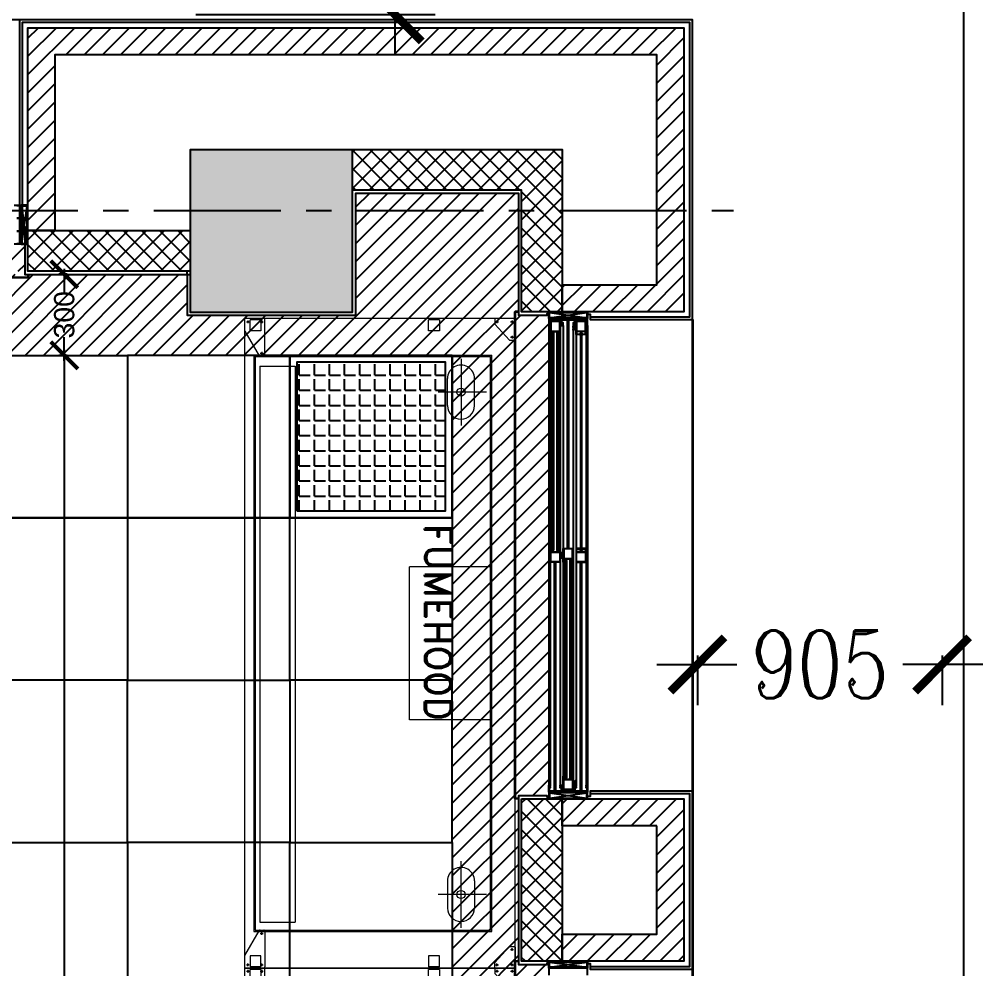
# Model space of a CAD drawing. Header units: millimetres. Extents: x -661525 to 498941, y 282148 to 1359693.
# Drawn here: x -321258 to -317696, y 451225 to 454734 of the extents above; entities that cross this region are included whole.
import ezdxf

# ---------------------------------------------------------------- set-up
doc = ezdxf.new("R2010")
doc.units = ezdxf.units.MM
doc.header["$LTSCALE"] = 2.5
doc.header["$PDMODE"] = 35
doc.header["$PDSIZE"] = 15
doc.linetypes.add('CENTER', pattern=[2, 1.25, -0.25, 0.25, -0.25])
doc.layers.get('0').update_dxf_attribs({"linetype": 'CONTINUOUS'})
doc.layers.get('DEFPOINTS').update_dxf_attribs({"linetype": 'CONTINUOUS'})
for name, color, linetype in [('A-ALU-SECTION', 11, 'CONTINUOUS'), ('A-ANNO-DIMS-100', 11, 'CONTINUOUS'), ('A-ANNO-GRID', 5, 'CENTER'), ('A-ANNO-TEXT', 7, 'CONTINUOUS'), ('A-COLS', 7, 'CONTINUOUS'), ('A-COLS-PATT', 252, 'CONTINUOUS'), ('A-ELEV', 8, 'CONTINUOUS'), ('A-ELEV-MEDM', 34, 'CONTINUOUS'), ('A-ELEV-THIN', 8, 'CONTINUOUS'), ('A-GLAZ', 5, 'CONTINUOUS'), ('A-WALL', 8, 'CONTINUOUS'), ('A-WALL-1', 8, 'CONTINUOUS'), ('A-WALL-JAMB', 11, 'CONTINUOUS'), ('A-WALL-PATT-125', 8, 'CONTINUOUS'), ('A-WALL-PATT-150', 8, 'CONTINUOUS'), ('A-WALL-PLAS', 8, 'CONTINUOUS'), ('CEILING', 11, 'CONTINUOUS'), ('I-SECT', 3, 'CONTINUOUS')]:
    doc.layers.add(name, color=color, linetype=linetype)
for name, color, linetype, lineweight in [('DRAFTING', 6, 'CONTINUOUS', 5), ('lab furniture', 34, 'CONTINUOUS', 18), ('Wall - Stone Hatch', 252, 'CONTINUOUS', 13)]:
    doc.layers.add(name, color=color, linetype=linetype, lineweight=lineweight)
doc.styles.add('ARIAL', font='arial.ttf')
doc.styles.add('COMPLEX', font='complex.shx', dxfattribs={"width": 0.8})
doc.styles.add('ROMAND', font='ROMAND')
doc.dimstyles.new('TICK100', dxfattribs={"dimtxt": 250, "dimasz": 200, "dimexe": 150, "dimexo": 10, "dimgap": 50, "dimtad": 0, "dimdec": 0, "dimrnd": 5, "dimzin": 1, "dimdsep": 46, "dimtxsty": 'COMPLEX', "dimblk1": 'ARCHTICK', "dimblk2": 'ARCHTICK', "dimsah": 1, "dimcen": 0.09375, "dimdle": 150, "dimclrd": 11, "dimclre": 11, "dimclrt": 7, "dimadec": 0, "dimazin": 0, "dimtfac": 1, "dimtdec": 0, "dimtofl": 0, "dimtmove": 0, "dimatfit": 3, "dimldrblk": 'OPEN90', "dimfxl": 1, "dimtolj": 1, "dimtzin": 1, "dimarcsym": 0})
pattern_1 = [(45, (2e-09, -328214.335), (-33.6759605, 33.6759605), []), (135, (2e-09, -328214.335), (-33.6759605, -33.6759605), [])]
pattern_2 = [(135, (-1031745.2507, -2728674.958), (-4.9391408666, 1.3470384182), [6.35, -1.27, 0, -1.27])]

# ---------------------------------------------------------------- blocks, each defined once
blk = doc.blocks.new('LIGHTS')
at = {"layer": 'CEILING', "transparency": 33554687}
h = blk.add_hatch(dxfattribs=at)
h.set_pattern_fill('ANGLE', color=40, scale=8)
h.set_pattern_definition([(0, (-357159.19, 594292.36), (0, 55.88), [40.64, -15.24]), (90, (-357159.19, 594292.36), (-55.88, 3e-15), [40.64, -15.24])])
h.paths.add_polyline_path([(-357709.2, 594292.4), (-357159.2, 594292.4), (-357159.2, 594842.4), (-357709.2, 594842.4)])
at = {"layer": 'CEILING', "color": 40}
for points in [[(-357734.2, 594267.4), (-357134.2, 594267.4), (-357134.2, 594867.4), (-357734.2, 594867.4)], [(-357709.2, 594292.4), (-357159.2, 594292.4), (-357159.2, 594842.4), (-357709.2, 594842.4)]]:
    blk.add_lwpolyline(points, close=True, dxfattribs=at)
blk = doc.blocks.new('_ARCHTICK')
at = {"color": 0, "linetype": 'ByBlock', "const_width": 0.15}
blk.add_lwpolyline([(-0.5, -0.5), (0.5, 0.5)], dxfattribs=at)
blk = doc.blocks.new('*D274')
at = {"layer": 'CEILING', "color": 8, "lineweight": -2, "transparency": 16777216}
for p, q in [((-321091.2, 453811.8), (-321091.2, 453724.4)), ((-321080.1, 453791.8), (-321111.2, 453791.8)), ((-321091.2, 453471.8), (-321091.2, 453559.2)), ((-321080.1, 453491.8), (-321111.2, 453491.8))]:
    blk.add_line(p, q, dxfattribs=at)
at = {"layer": 'DEFPOINTS', "color": 0, "transparency": 16777216}
for p in [(-321080.1, 453791.8), (-321091.2, 453491.8), (-321080.1, 453491.8)]:
    blk.add_point(p, dxfattribs=at)
at = {"layer": 'CEILING', "color": 8, "lineweight": -2, "transparency": 16777216, "xscale": 100, "yscale": 100, "zscale": 100}
for p, rotation in [((-321091.2, 453791.8), 90), ((-321091.2, 453491.8), 270)]:
    blk.add_blockref('_ARCHTICK', p, dxfattribs=dict(at, rotation=rotation))
at = {"layer": 'CEILING', "color": 1, "transparency": 16777216, "insert": (-321091.2, 453641.8), "char_height": 75, "attachment_point": 5, "rotation": 90, "style": 'ARIAL'}
blk.add_mtext('\\A1;300', dxfattribs=at)
blk = doc.blocks.new('*D275')
at = {"layer": 'CEILING', "color": 8, "lineweight": -2, "transparency": 16777216}
for p, q in [((-321080.1, 453491.8), (-321111.2, 453491.8)), ((-321091.2, 453511.8), (-321091.2, 448529.1)), ((-321091.2, 443271.8), (-321091.2, 448254.5)), ((-321091.2, 443291.8), (-321111.2, 443291.8))]:
    blk.add_line(p, q, dxfattribs=at)
at = {"layer": 'DEFPOINTS', "color": 0, "transparency": 16777216}
for p in [(-321080.1, 453491.8), (-321091.2, 443291.8), (-321091.2, 443291.8)]:
    blk.add_point(p, dxfattribs=at)
at = {"layer": 'CEILING', "color": 8, "lineweight": -2, "transparency": 16777216, "xscale": 100, "yscale": 100, "zscale": 100}
for p, rotation in [((-321091.2, 453491.8), 90), ((-321091.2, 443291.8), 270)]:
    blk.add_blockref('_ARCHTICK', p, dxfattribs=dict(at, rotation=rotation))
at = {"layer": 'CEILING', "color": 1, "transparency": 16777216, "insert": (-321091.2, 448391.8), "char_height": 75, "attachment_point": 5, "rotation": 90, "style": 'ARIAL'}
blk.add_mtext('\\A1;10200', dxfattribs=at)
blk = doc.blocks.new('1800')
at = {"layer": 'lab furniture', "color": 8, "ltscale": 20}
for p, q in [((38363624.5, 110655.2), (38363584.5, 110655.2)), ((38363624.5, 110655.2), (38363584.5, 110655.2)), ((38363584.5, 110615.2), (38363584.5, 110655.2)), ((38363624.5, 110615.2), (38363624.5, 110655.2)), ((38365934.5, 110655.2), (38365974.5, 110655.2)), ((38365934.5, 110615.2), (38365934.5, 110655.2)), ((38365974.5, 110615.2), (38365974.5, 110655.2)), ((38363584.5, 110615.2), (38363624.5, 110615.2)), ((38365974.5, 110615.2), (38365934.5, 110615.2)), ((38363624.5, 109995.2), (38363584.5, 109995.2)), ((38363584.5, 109955.2), (38363584.5, 109995.2)), ((38363624.5, 109955.2), (38363624.5, 109995.2)), ((38365934.5, 109995.2), (38365974.5, 109995.2)), ((38365934.5, 109955.2), (38365934.5, 109995.2)), ((38365974.5, 109955.2), (38365974.5, 109995.2)), ((38363584.5, 109955.2), (38363624.5, 109955.2)), ((38365974.5, 109955.2), (38365934.5, 109955.2))]:
    blk.add_line(p, q, dxfattribs=at)
at = {"layer": 'lab furniture', "color": 8}
for p, q in [((38363586.4, 110663.2), (38363596.5, 110663.2)), ((38363591.5, 110668.3), (38363591.5, 110658.1)), ((38365972.5, 110663.2), (38365962.4, 110663.2)), ((38365967.5, 110668.3), (38365967.5, 110658.1)), ((38363586.4, 110612.2), (38363596.5, 110612.2)), ((38363591.5, 110617.3), (38363591.5, 110607.1)), ((38363702.4, 110612.2), (38363712.5, 110612.2)), ((38363707.5, 110617.3), (38363707.5, 110607.1)), ((38365972.5, 110612.2), (38365962.4, 110612.2)), ((38365967.5, 110617.3), (38365967.5, 110607.1)), ((38363579.5, 110125.2), (38363579.5, 109675.2)), ((38364497, 109765.3), (38364497, 110065.2)), ((38364497, 110065.2), (38365062, 110065.2)), ((38365062, 109765.3), (38365062, 110065.2)), ((38365062, 109765.3), (38364497, 109765.3)), ((38363579.5, 109677.5), (38363579.5, 109748.2)), ((38363586.1, 109742.3), (38363596.2, 109742.3)), ((38363591.1, 109747.4), (38363591.1, 109737.2)), ((38365972.9, 109742.3), (38365962.7, 109742.3)), ((38365967.9, 109747.4), (38365967.9, 109737.2)), ((38365979.5, 109677.5), (38365979.5, 109748.2)), ((38365979.5, 109677.5), (38365979.5, 109748.2)), ((38363657.2, 109675.2), (38363581.7, 109675.2)), ((38363586.1, 109686.8), (38363596.2, 109686.8)), ((38363591.1, 109691.9), (38363591.1, 109681.7)), ((38363642.9, 109686.8), (38363653, 109686.8)), ((38363647.9, 109691.9), (38363647.9, 109681.7)), ((38365901.7, 109675.2), (38365977.2, 109675.2)), ((38365916.1, 109686.8), (38365905.9, 109686.8)), ((38365911, 109691.9), (38365911, 109681.7)), ((38365972.9, 109686.8), (38365962.7, 109686.8)), ((38365967.9, 109691.9), (38365967.9, 109681.7))]:
    blk.add_line(p, q, dxfattribs=at)
at = {"layer": 'lab furniture', "color": 8, "ltscale": 40}
for p, q in [((38363625.4, 110674.7), (38363717.5, 110621.4)), ((38363715.5, 110600.2), (38363583.5, 110600.2)), ((38363719.5, 110617.9), (38363719.5, 110604.2)), ((38363581.7, 109750.4), (38363598.5, 109750.4)), ((38363599.9, 109749.9), (38363658.8, 109695.9)), ((38365959, 109749.9), (38365900.1, 109695.9)), ((38365977.2, 109750.4), (38365960.5, 109750.4)), ((38363659.5, 109694.3), (38363659.5, 109677.5)), ((38365899.5, 109694.3), (38365899.5, 109677.5))]:
    blk.add_line(p, q, dxfattribs=at)
at = {"layer": 'lab furniture', "color": 8, "ltscale": 300}
for p, q in [((38365933.5, 110674.7), (38365841.5, 110621.4)), ((38365844.5, 110641.2), (38363714.5, 110641.2)), ((38363714.5, 110641.2), (38363714.5, 109761.2)), ((38365839.5, 110636.2), (38363719.5, 110636.2)), ((38363719.5, 110636.2), (38363719.5, 109766.2)), ((38365839.5, 110636.2), (38365839.5, 109766.2)), ((38365844.5, 110641.2), (38365844.5, 109761.2)), ((38365803.9, 110618.7), (38363748.9, 110618.7)), ((38365803.9, 110618.7), (38365803.9, 110488.7)), ((38365839.5, 110617.9), (38365839.5, 110604.2)), ((38365843.5, 110600.2), (38365975.5, 110600.2)), ((38365856.5, 110612.2), (38365846.4, 110612.2)), ((38365851.5, 110617.3), (38365851.5, 110607.1)), ((38365803.9, 110488.7), (38363748.9, 110488.7)), ((38363719.5, 109766.2), (38365839.5, 109766.2)), ((38363714.5, 109761.2), (38365844.5, 109761.2))]:
    blk.add_line(p, q, dxfattribs=at)
at = {"layer": 'lab furniture', "color": 8, "ltscale": 85}
for p, q in [((38363748.9, 110618.7), (38363748.9, 110488.7)), ((38363901.2, 109925.2), (38363801.2, 109925.2)), ((38365657.8, 109925.2), (38365757.8, 109925.2)), ((38363901.2, 109825.2), (38363801.2, 109825.2)), ((38365657.8, 109825.2), (38365757.8, 109825.2))]:
    blk.add_line(p, q, dxfattribs=at)
at = {"layer": 'lab furniture', "color": 8, "ltscale": 30}
for p, q in [((38363850.9, 109781.2), (38363851.2, 109959.7)), ((38365708, 109781.2), (38365707.8, 109959.7)), ((38363727.9, 109875.2), (38363974.4, 109875.2)), ((38365831, 109875.2), (38365584.5, 109875.2))]:
    blk.add_line(p, q, dxfattribs=at)
at = {"layer": 'lab furniture', "color": 8}
blk.add_lwpolyline([(38363579.5, 110675.2), (38363579.5, 109675.2), (38365979.5, 109675.2), (38365979.5, 110675.2)], close=True, dxfattribs=at)
at = {"layer": 'lab furniture', "color": 8, "ltscale": 40}
for centre in [(38363591.5, 110663.2), (38365967.5, 110663.2), (38363591.5, 110612.2), (38363707.5, 110612.2), (38365967.5, 110612.2), (38363591.1, 109742.3), (38365967.8, 109742.3), (38363591.1, 109686.8), (38363647.9, 109686.8), (38365911, 109686.8), (38365967.8, 109686.8)]:
    blk.add_circle(centre, 2.5, dxfattribs=at)
at = {"layer": 'lab furniture', "color": 8, "ltscale": 300}
blk.add_circle((38365851.5, 110612.2), 2.5, dxfattribs=at)
at = {"layer": 'lab furniture', "color": 8, "ltscale": 85}
for centre in [(38363851.2, 109875.2), (38365707.8, 109875.2)]:
    blk.add_circle(centre, 15, dxfattribs=at)
at = {"layer": 'lab furniture', "color": 8, "ltscale": 40}
for centre, radius, start, end in [((38363623.4, 110671.2), 4, 59.9314, 90), ((38363715.5, 110617.9), 4, 0, 59.9314), ((38363715.5, 110604.2), 4, 270, 0), ((38365975.5, 110604.2), 4, 270, 0), ((38363581.7, 109748.2), 2.27, 90, 180), ((38363598.5, 109748.2), 2.27, 47.5029, 90), ((38365960.5, 109748.2), 2.27, 90, 132.4971), ((38365977.2, 109748.2), 2.27, 0, 90), ((38365981.7, 109748.2), 2.27, 90, 180), ((38363657.2, 109694.3), 2.27, 0, 47.5029), ((38365901.7, 109694.3), 2.27, 132.4971, 180), ((38363657.2, 109677.5), 2.27, 270, 0), ((38365901.7, 109677.5), 2.27, 180, 270)]:
    blk.add_arc(centre, radius, start, end, dxfattribs=at)
at = {"layer": 'lab furniture', "color": 8}
for centre, start, end in [((38365935.5, 110671.2), 90, 120.0686), ((38363583.5, 110604.2), 180, 270)]:
    blk.add_arc(centre, 4, start, end, dxfattribs=at)
at = {"layer": 'lab furniture', "color": 8, "ltscale": 300}
for centre, start, end in [((38365843.5, 110617.9), 120.0686, 180), ((38365843.5, 110604.2), 180, 270)]:
    blk.add_arc(centre, 4, start, end, dxfattribs=at)
at = {"layer": 'lab furniture', "color": 8, "ltscale": 85}
for centre, start, end in [((38363801.2, 109875.2), 90, 270), ((38363901.2, 109875.2), 270, 90), ((38365657.8, 109875.2), 90, 270), ((38365757.8, 109875.2), 270, 90)]:
    blk.add_arc(centre, 50, start, end, dxfattribs=at)
blk = doc.blocks.new('*D429')
at = {"layer": 'A-ALU-SECTION', "color": 11, "lineweight": -2, "transparency": 16777216}
for p, q in [((-319869.7, 455001.8), (-319869.7, 455201.8)), ((-319869.7, 455151.8), (-319869.7, 454601.8)), ((-320604.6, 455001.8), (-319719.7, 455001.8)), ((-319869.7, 454801.8), (-319869.7, 454601.8)), ((-320604.6, 454751.8), (-319719.7, 454751.8))]:
    blk.add_line(p, q, dxfattribs=at)
at = {"layer": 'DEFPOINTS', "color": 0, "transparency": 16777216}
for p in [(-320614.6, 455001.8), (-320614.6, 454751.8), (-319869.7, 454751.8)]:
    blk.add_point(p, dxfattribs=at)
at = {"layer": 'A-ALU-SECTION', "color": 11, "lineweight": -2, "transparency": 16777216, "xscale": 200, "yscale": 200, "zscale": 200}
for p, rotation in [((-319869.7, 455001.8), 90), ((-319869.7, 454751.8), 270)]:
    blk.add_blockref('_ARCHTICK', p, dxfattribs=dict(at, rotation=rotation))
at = {"layer": 'A-ALU-SECTION', "color": 7, "transparency": 16777216, "insert": (-319869.7, 455508.9), "char_height": 250, "attachment_point": 5, "rotation": 90, "style": 'COMPLEX'}
blk.add_mtext('\\A1;250', dxfattribs=at)
blk = doc.blocks.new('_Open90')
at = {"color": 0, "linetype": 'ByBlock', "lineweight": -2}
for p, q in [((-0.5, 0.5), (0, 0)), ((0, 0), (-1, 0)), ((0, 0), (-0.5, -0.5))]:
    blk.add_line(p, q, dxfattribs=at)
blk = doc.blocks.new('*D433')
at = {"layer": 'DEFPOINTS', "color": 0, "transparency": 16777216}
for p in [(-318750.6, 452393), (-317846.2, 452393), (-318750.6, 452349.7)]:
    blk.add_point(p, dxfattribs=at)
at = {"layer": 'DRAFTING', "color": 11, "lineweight": -2, "transparency": 16777216}
for p, q in [((-318750.6, 452383), (-318750.6, 452199.7)), ((-317846.2, 452383), (-317846.2, 452199.7)), ((-318900.6, 452349.7), (-318605.5, 452349.7)), ((-317696.2, 452349.7), (-317991.3, 452349.7))]:
    blk.add_line(p, q, dxfattribs=at)
at = {"layer": 'DRAFTING', "color": 11, "lineweight": -2, "transparency": 16777216, "xscale": 200, "yscale": 200, "zscale": 200, "rotation": 180}
blk.add_blockref('_ARCHTICK', (-318750.6, 452349.7), dxfattribs=at)
at = {"layer": 'DRAFTING', "color": 11, "lineweight": -2, "transparency": 16777216, "xscale": 200, "yscale": 200, "zscale": 200}
blk.add_blockref('_ARCHTICK', (-317846.2, 452349.7), dxfattribs=at)
at = {"layer": 'DRAFTING', "color": 7, "transparency": 16777216, "insert": (-318298.4, 452349.7), "char_height": 250, "attachment_point": 5, "style": 'COMPLEX'}
blk.add_mtext('\\A1;905', dxfattribs=at)

msp = doc.modelspace()

# ---------------------------------------------------------------- hatches: boundary and pattern name
at = {"layer": 'A-COLS-PATT'}
h = msp.add_hatch(color=254, dxfattribs=at)
h.dxf.hatch_style = 1
h.paths.add_polyline_path([(-320025.6, 454251.8), (-320625.6, 454251.8), (-320625.6, 453651.8), (-320025.6, 453651.8)])
at = {"layer": 'A-WALL-PATT-125'}
h = msp.add_hatch(dxfattribs=at)
h.set_pattern_fill('ANSI31', color=254, scale=15, angle=360, style=0)
h.set_pattern_definition([(45, (255900.177, -437222.61), (-33.6759605, 33.6759605), [])])
h.paths.add_polyline_path([(-321125.6, 453952.8), (-321225.6, 453952.8), (-321225.6, 454702.8), (-318800.6, 454702.8), (-318800.6, 453652.8), (-319250.6, 453652.8), (-319250.6, 453752.8), (-318900.6, 453752.8), (-318900.6, 454602.8), (-321125.6, 454602.8)])
h = msp.add_hatch(dxfattribs=at)
h.set_pattern_fill('ANSI31', color=254, scale=15, angle=360, style=0)
h.set_pattern_definition([(45, (256125.177, -437222.61), (-33.6759605, 33.6759605), [])])
h.paths.add_polyline_path([(-318900.6, 451752.8), (-319250.6, 451752.8), (-319250.6, 451852.8), (-318800.6, 451852.8), (-318800.6, 451252.8), (-319250.6, 451252.8), (-319250.6, 451352.8), (-318900.6, 451352.8)])
at = {"layer": 'A-WALL-PATT-150'}
h = msp.add_hatch(dxfattribs=at)
h.set_pattern_fill('ANSI37', color=254, scale=15, angle=360, style=0)
h.set_pattern_definition(pattern_1)
h.paths.add_polyline_path([(-320025.6, 454252.8), (-319250.6, 454252.8), (-319250.6, 453652.8), (-319400.6, 453652.8), (-319400.6, 454102.8), (-320025.6, 454102.8)])
h = msp.add_hatch(dxfattribs=at)
h.set_pattern_fill('ANSI37', color=254, scale=15, angle=360, style=0)
h.set_pattern_definition(pattern_1)
h.paths.add_polyline_path([(-320625.6, 453802.8), (-321225.6, 453802.8), (-321225.6, 453952.8), (-320625.6, 453952.8)])
h = msp.add_hatch(dxfattribs=at)
h.set_pattern_fill('ANSI37', color=254, scale=15, angle=360, style=0)
h.set_pattern_definition(pattern_1)
h.paths.add_polyline_path([(-319400.6, 451852.8), (-319250.6, 451852.8), (-319250.6, 451252.8), (-319400.6, 451252.8)])
at = {"layer": 'CEILING', "transparency": 33554607}
h = msp.add_hatch(dxfattribs=at)
h.set_pattern_fill('ANSI31', color=254, scale=15)
h.set_pattern_definition([(45, (-674992.925, 1033030.065), (-33.6759605, 33.6759605), [])])
h.paths.add_polyline_path([(-322689.3, 442555), (-322713.1, 442664.3), (-324225.6, 442334.4), (-324225.6, 442219.9)])
h.paths.add_polyline_path([(-320550.6, 443204.7), (-320550.6, 443291.8), (-324100.6, 443291.8), (-324100.6, 443097.6), (-322584.3, 443097.6), (-322584.3, 442761.1)], flags=0)
h.paths.add_polyline_path([(-319300.6, 445129.8), (-319480.6, 445129.8), (-319480.6, 444175.2), (-319300.6, 444175.2)])
h.paths.add_polyline_path([(-320550.6, 443204.7), (-320550.6, 443291.8), (-324100.6, 443291.8), (-324100.6, 443097.6), (-322584.3, 443097.6), (-322584.3, 442761.1)], flags=16)
h.paths.add_polyline_path([(-324100.6, 442761.1), (-324148.5, 442761.1), (-324148.5, 443097.6), (-324100.6, 443097.6), (-324100.6, 443291.8), (-324225.6, 443291.8), (-324225.6, 442334.4), (-319836.3, 443291.8), (-324100.6, 443291.8), (-324100.6, 443097.6), (-322584.3, 443097.6), (-322584.3, 442761.1), (-324100.6, 442430.3)])
h.paths.add_polyline_path([(-322584.3, 442761.1), (-324100.6, 442761.1), (-324100.6, 442430.3)], flags=17)
h.paths.add_polyline_path([(-320100.6, 445112.1), (-320550.6, 445112.1), (-320550.6, 444175.2), (-320181.9, 444175.2, -0.359988), (-320100.6, 444273.4)])
h.paths.add_polyline_path([(-319480.6, 445129.8), (-320001.6, 445129.8), (-320001.6, 445112.1), (-320081.9, 445112.1), (-320081.9, 444275.2, -0.414214), (-319981.9, 444175.2), (-319480.6, 444175.2)])
h.paths.add_polyline_path([(-319300.6, 444175.2), (-319480.6, 444175.2), (-319480.6, 443438), (-320081.9, 443306.9), (-320081.9, 443291.8), (-319836.6, 443291.8), (-319412.6, 443384.3), (-319412.6, 443665.8), (-319306.6, 443665.8), (-319300.6, 443667.8)])
h.paths.add_polyline_path([(-319480.6, 444175.2), (-319981.9, 444175.2, -0.414214), (-320081.9, 444075.2), (-320081.9, 443306.9), (-319480.6, 443438)])
h.paths.add_polyline_path([(-320100.6, 444077, -0.359988), (-320181.9, 444175.2), (-320550.6, 444175.2), (-320550.6, 443291.8), (-320100.6, 443291.8)])
h.paths.add_polyline_path([(-320550.6, 444175.2), (-320857.1, 444175.2), (-320857.1, 443891.8), (-320857.1, 443291.8), (-320550.6, 443291.8)])
h.paths.add_polyline_path([(-319480.6, 453554.4), (-320100.6, 453554.4), (-320100.6, 453491.8), (-319657.1, 453491.8), (-319657.1, 452891.8), (-319657.1, 452291.8), (-319657.1, 451691.8), (-319657.1, 451091.8), (-319657.1, 450491.8), (-319657.1, 449891.8), (-319657.1, 449291.8), (-319657.1, 448691.8), (-319480.6, 448691.8)])
h.paths.add_polyline_path([(-319300.6, 453554.4), (-319480.6, 453554.4), (-319480.6, 448691.8), (-319300.6, 448691.8), (-319300.6, 448841.8), (-319412.6, 448841.8), (-319412.6, 449465.8), (-319300.6, 449465.8), (-319300.6, 451241.8), (-319412.6, 451241.8), (-319412.6, 451865.8), (-319300.6, 451865.8)])
h.paths.add_polyline_path([(-319480.6, 448691.8), (-319657.1, 448691.8), (-319657.1, 448091.8), (-319657.1, 447491.8), (-319657.1, 446891.8), (-320100.6, 446891.8), (-320100.6, 446360.1), (-319891.1, 446360.1), (-319480.6, 446449.6)])
h.paths.add_polyline_path([(-319300.6, 448691.8), (-319480.6, 448691.8), (-319480.6, 446449.6), (-319891.1, 446360.1), (-319424.6, 446360.1), (-319424.6, 446477.8), (-319300.6, 446477.8)])
h.paths.add_polyline_path([(-320100.6, 446891.8), (-320257.1, 446891.8), (-320550.6, 446891.8), (-320550.6, 446360.1), (-320100.6, 446360.1)])
h.paths.add_polyline_path([(-320550.6, 446891.8), (-320857.1, 446891.8), (-320857.1, 446291.8), (-320857.1, 446149.5), (-320649.6, 446194.7), (-320649.6, 446360.1), (-320550.6, 446360.1)], flags=17)
h.paths.add_polyline_path([(-321237.6, 453903.8), (-321818.3, 453903.8), (-321818.3, 453802.8), (-321237.6, 453802.8)])
h.paths.add_polyline_path([(-320100.6, 453641.8), (-320550.6, 453641.8), (-320550.6, 453554.4), (-320100.6, 453554.4)])
h.paths.add_polyline_path([(-320100.6, 453554.4), (-320550.6, 453554.4), (-320550.6, 453491.8), (-320257.1, 453491.8), (-320100.6, 453491.8)])
h.paths.add_polyline_path([(-319412.6, 454091.8), (-320013.6, 454091.8), (-320013.6, 453903.8), (-319412.6, 453903.8)])
h.paths.add_polyline_path([(-319412.6, 453903.8), (-320013.6, 453903.8), (-320013.6, 453802.8), (-319480.6, 453802.8), (-319480.6, 453554.4), (-319300.6, 453554.4), (-319300.6, 453641.8), (-319412.6, 453641.8)])
h.paths.add_polyline_path([(-319480.6, 453802.8), (-320013.6, 453802.8), (-320013.6, 453641.8), (-320100.6, 453641.8), (-320100.6, 453554.4), (-319480.6, 453554.4)])
h.paths.add_polyline_path([(-324100.6, 453641.8), (-324213.6, 453641.8), (-324213.6, 453554.4), (-324100.6, 453554.4)])
h.paths.add_polyline_path([(-324100.6, 453554.4), (-324213.6, 453554.4), (-324213.6, 451041.8), (-324213.6, 450041.8), (-324213.6, 448791.8), (-324213.6, 448691.8), (-324100.6, 448691.8)])
h.paths.add_polyline_path([(-324100.6, 448691.8), (-324213.6, 448691.8), (-324213.6, 447791.8), (-324213.6, 446691.8), (-324213.6, 445691.8), (-324213.6, 443978.9), (-324218.3, 443291.8), (-324100.6, 443291.8), (-324100.6, 444981.8), (-323857.1, 445034.9), (-323857.1, 445091.8), (-323857.1, 445495.4), (-324100.6, 445442.3)])
h.paths.add_polyline_path([(-323382.6, 453802.8), (-324013.6, 453802.8), (-324013.6, 453641.8), (-324100.6, 453641.8), (-324100.6, 445442.3), (-323857.1, 445495.4), (-323857.1, 445691.8), (-323857.1, 446291.8), (-323857.1, 446891.8), (-323857.1, 447491.8), (-323857.1, 448091.8), (-323857.1, 448691.8), (-323857.1, 449291.8), (-323857.1, 449891.8), (-323857.1, 450491.8), (-323857.1, 451091.8), (-323857.1, 451691.8), (-323857.1, 452291.8), (-323857.1, 452891.8), (-323857.1, 453491.8), (-323257.1, 453491.8), (-322657.1, 453491.8), (-322057.1, 453491.8), (-321457.1, 453491.8), (-320857.1, 453491.8), (-320550.6, 453491.8), (-320550.6, 453641.8), (-320637.6, 453641.8), (-320637.6, 453791.8), (-321237.6, 453791.8), (-321818.3, 453794.1), (-321818.3, 453554.4), (-323382.6, 453554.4)])
h.paths.add_polyline_path([(-324687.6, 442945.1, -0.380122), (-324787, 443033.3), (-326282.3, 442856.4, -0.449147), (-326381.6, 442744.6), (-326381.6, 442604.4), (-325939.2, 442604.4), (-325939.2, 442267.9), (-326381.6, 442267.9), (-326381.6, 441932.8), (-324687.6, 442302.3)])
h.paths.add_polyline_path([(-324687.6, 443978.9), (-326381.6, 443978.9), (-326381.6, 442944.6, -0.380122), (-326282.3, 442856.4), (-324787, 443033.3, -0.449147), (-324687.6, 443145.1)])
h.paths.add_polyline_path([(-324587.6, 443045.1, -0.414214), (-324687.6, 442945.1), (-324687.6, 442302.3), (-324550.6, 442332.2)])
h.paths.add_polyline_path([(-324237.6, 443098.3), (-324550.6, 443061.3), (-324550.6, 442332.2), (-324687.6, 442302.3), (-324687.6, 442119.1), (-324237.6, 442217.2)])
h.paths.add_polyline_path([(-324237.6, 443978.9), (-324550.6, 443978.9), (-324550.6, 443061.3), (-324237.6, 443098.3)])
h.paths.add_polyline_path([(-324550.6, 443978.9), (-324687.6, 443978.9), (-324687.6, 443145.1, -0.380122), (-324588.3, 443056.8), (-324550.6, 443061.3)])
h.paths.add_polyline_path([(-328075.6, 443978.9), (-328100.6, 443990.9), (-328100.6, 441557.9), (-328075.6, 441494.8)])
h.paths.add_polyline_path([(-328100.6, 443978.9), (-328525.6, 443978.9), (-328525.6, 443478.9), (-328525.6, 442590.9), (-328175, 442632.4, -0.375232), (-328100.6, 442741)])
h.paths.add_polyline_path([(-326381.6, 443978.9), (-328015.1, 443978.9), (-328075.6, 443978.9), (-328075.6, 442744.2, -0.380122), (-327976.3, 442655.9), (-326481, 442832.9, -0.449147), (-326381.6, 442944.6)])
h.paths.add_polyline_path([(-327503.4, 442604.4), (-326381.6, 442604.4), (-326381.6, 442744.6, -0.380122), (-326481, 442832.9), (-327976.3, 442655.9, -0.449147), (-328075.6, 442544.2), (-328075.6, 441563.3), (-326381.6, 441932.8), (-326381.6, 442267.9), (-327503.4, 442267.9)])
h.paths.add_polyline_path([(-328100.6, 442547.3, -0.309428), (-328175, 442632.4), (-328525.6, 442590.9), (-328525.6, 441702.9), (-328525.6, 441396.6), (-328075.6, 441494.8), (-328075.6, 441563.3), (-328100.6, 441557.9)])
h.paths.add_polyline_path([(-328307.1, 441885.2), (-328307.1, 442103.2), (-328461.7, 442103.2), (-328461.7, 441885.2)], flags=24)
h.paths.add_polyline_path([(-328405, 443413.5), (-328192.6, 443413.5), (-328192.6, 443568), (-328405, 443568)], flags=24)
h.paths.add_polyline_path([(-328307.1, 443176.3), (-328307.1, 443394.3), (-328461.7, 443394.3), (-328461.7, 443176.3)], flags=24)
h.paths.add_polyline_path([(-327337.2, 443415.7), (-327119.2, 443415.7), (-327119.2, 443570.3), (-327337.2, 443570.3)], flags=24)
h.paths.add_polyline_path([(-324567, 443413.5), (-324354.6, 443413.5), (-324354.6, 443568), (-324567, 443568)], flags=9)
h.paths.add_polyline_path([(-324137.1, 449489), (-323924.8, 449489), (-323924.8, 449643.6), (-324137.1, 449643.6)], flags=9)
h.paths.add_polyline_path([(-321013.4, 453536), (-321013.4, 453748.3), (-321168, 453748.3), (-321168, 453536)], flags=24)
h.paths.add_polyline_path([(-320578.1, 444366.7), (-320360.1, 444366.7), (-320360.1, 444521.3), (-320578.1, 444521.3)], flags=9)
h.paths.add_polyline_path([(-320857.1, 446149.5), (-320857.1, 444175.2), (-320550.6, 444175.2), (-320550.6, 445112.1), (-320649.6, 445112.1), (-320649.6, 446194.7)])
h.paths.add_polyline_path([(-321012.8, 443101.6), (-321012.8, 443209), (-321167.3, 443209), (-321167.3, 443101.6)], flags=8)
at = {"layer": 'Wall - Stone Hatch'}
h = msp.add_hatch(dxfattribs=at)
h.set_pattern_fill('ANSI36', color=254, scale=0.8, angle=180, style=0)
h.set_pattern_definition([(225, (-318099.8562, 445802.8334), (-1.3470384, -4.9391409), [6.35, -1.27, 0, -1.27])])
h.paths.add_polyline_path([(-321247.6, 454043.8), (-321247.6, 453905.8), (-321228.6, 453905.8), (-321228.6, 454043.8)], flags=16)
h.paths.add_polyline_path([(-321250.6, 454046.8), (-321250.6, 453902.8), (-321225.6, 453902.8), (-321225.6, 454046.8)])
h = msp.add_hatch(dxfattribs=at)
h.set_pattern_fill('ANSI36', color=254, scale=0.8, angle=90, style=0)
h.set_pattern_definition(pattern_2)
h.paths.add_polyline_path([(-319159.6, 453630.8), (-319297.6, 453630.8), (-319297.6, 453649.8), (-319159.6, 453649.8)], flags=16)
h.paths.add_polyline_path([(-319156.6, 453627.8), (-319300.6, 453627.8), (-319300.6, 453652.8), (-319156.6, 453652.8)])
h = msp.add_hatch(dxfattribs=at)
h.set_pattern_fill('ANSI36', color=254, scale=0.8, angle=90, style=0)
h.set_pattern_definition([(135, (-1023501.2854, -2727109.1695), (-4.9391408666, 1.3470384182), [6.35, -1.27, 0, -1.27])])
h.paths.add_polyline_path([(-319159.6, 451874.8), (-319297.6, 451874.8), (-319297.6, 451855.8), (-319159.6, 451855.8)], flags=16)
h.paths.add_polyline_path([(-319156.6, 451877.8), (-319300.6, 451877.8), (-319300.6, 451852.8), (-319156.6, 451852.8)])
h = msp.add_hatch(dxfattribs=at)
h.set_pattern_fill('ANSI36', color=254, scale=0.8, angle=90, style=0)
h.set_pattern_definition(pattern_2)
h.paths.add_polyline_path([(-319159.6, 451230.8), (-319297.6, 451230.8), (-319297.6, 451249.8), (-319159.6, 451249.8)], flags=16)
h.paths.add_polyline_path([(-319156.6, 451227.8), (-319300.6, 451227.8), (-319300.6, 451252.8), (-319156.6, 451252.8)])

# ---------------------------------------------------------------- linework, layer by layer
at = {"layer": 'A-ALU-SECTION', "color": 254}
for points in [[(-319290, 453568.8), (-319290, 453570.2), (-319293.2, 453570.2), (-319293.2, 453580.2), (-319260, 453580.2), (-319260, 453570.2), (-319263.3, 453570.2), (-319263.3, 453568.8), (-319258.6, 453568.8), (-319258.6, 453618.8), (-319294.6, 453618.8), (-319294.6, 453568.8), (-319290, 453568.8)], [(-319260, 453581.6), (-319260, 453617.4), (-319293.2, 453617.4), (-319293.2, 453581.6), (-319260, 453581.6)], [(-319176.3, 453568.8), (-319176.3, 453570.2), (-319164, 453570.2), (-319164, 453580.2), (-319197.2, 453580.2), (-319197.2, 453570.2), (-319185, 453570.2), (-319185, 453568.8), (-319198.6, 453568.8), (-319198.6, 453598.2), (-319204.8, 453598.2), (-319204.8, 453589.4), (-319207.8, 453587.4), (-319207.8, 453585.1), (-319209.6, 453585.1), (-319209.6, 453588.3), (-319206.6, 453590.4), (-319206.6, 453592), (-319209.6, 453592), (-319209.6, 453594.8), (-319207.8, 453594.8), (-319207.8, 453593.8), (-319206.6, 453593.8), (-319206.6, 453598.2), (-319207.8, 453598.2), (-319207.8, 453596.8), (-319209.6, 453596.8), (-319209.6, 453600), (-319198.6, 453600), (-319198.6, 453618.8), (-319162.6, 453618.8), (-319162.6, 453568.8), (-319176.3, 453568.8)], [(-319164, 453581.6), (-319164, 453617.4), (-319197.2, 453617.4), (-319197.2, 453581.6), (-319164, 453581.6)], [(-319290, 452777.8), (-319290, 452776.4), (-319293.2, 452776.4), (-319293.2, 452766.4), (-319260, 452766.4), (-319260, 452776.4), (-319263.3, 452776.4), (-319263.3, 452777.8), (-319258.6, 452777.8), (-319258.6, 452744.5), (-319252.4, 452744.5), (-319252.4, 452753.3), (-319249.4, 452755.3), (-319249.4, 452757.6), (-319247.6, 452757.6), (-319247.6, 452754.4), (-319250.6, 452752.4), (-319250.6, 452750.7), (-319247.6, 452750.7), (-319247.6, 452747.9), (-319249.4, 452747.9), (-319249.4, 452748.9), (-319250.6, 452748.9), (-319250.6, 452744.5), (-319249.4, 452744.5), (-319249.4, 452745.9), (-319247.6, 452745.9), (-319247.6, 452742.7), (-319258.6, 452742.7), (-319258.6, 452727.8), (-319294.6, 452727.8), (-319294.6, 452777.8), (-319290, 452777.8)], [(-319215.3, 452727.8), (-319215.3, 452729.2), (-319212, 452729.2), (-319212, 452739.2), (-319245.2, 452739.2), (-319245.2, 452729.2), (-319242, 452729.2), (-319242, 452727.8), (-319246.6, 452727.8), (-319246.6, 452761.1), (-319252.8, 452761.1), (-319252.8, 452752.3), (-319255.8, 452750.3), (-319255.8, 452748), (-319257.6, 452748), (-319257.6, 452751.2), (-319254.6, 452753.2), (-319254.6, 452754.9), (-319257.6, 452754.9), (-319257.6, 452757.7), (-319255.8, 452757.7), (-319255.8, 452756.7), (-319254.6, 452756.7), (-319254.6, 452761.1), (-319255.8, 452761.1), (-319255.8, 452759.7), (-319257.6, 452759.7), (-319257.6, 452762.9), (-319246.6, 452762.9), (-319246.6, 452777.8), (-319210.6, 452777.8), (-319210.6, 452727.8), (-319215.3, 452727.8)], [(-319212, 452740.6), (-319212, 452776.4), (-319245.2, 452776.4), (-319245.2, 452740.6), (-319212, 452740.6)], [(-319176.3, 452777.8), (-319176.3, 452776.4), (-319164, 452776.4), (-319164, 452766.4), (-319197.2, 452766.4), (-319197.2, 452776.4), (-319185, 452776.4), (-319185, 452777.8), (-319198.6, 452777.8), (-319198.6, 452727.8), (-319162.6, 452727.8), (-319162.6, 452777.8), (-319176.3, 452777.8)], [(-319260, 452765), (-319260, 452729.2), (-319293.2, 452729.2), (-319293.2, 452765), (-319260, 452765)], [(-319164, 452765), (-319164, 452729.2), (-319197.2, 452729.2), (-319197.2, 452765), (-319164, 452765)], [(-319242, 451936.8), (-319242, 451935.4), (-319245.2, 451935.4), (-319245.2, 451925.4), (-319212, 451925.4), (-319212, 451935.4), (-319215.3, 451935.4), (-319215.3, 451936.8), (-319210.6, 451936.8), (-319210.6, 451907.4), (-319204.4, 451907.4), (-319204.4, 451916.2), (-319201.4, 451918.2), (-319201.4, 451920.5), (-319199.6, 451920.5), (-319199.6, 451917.2), (-319202.6, 451915.2), (-319202.6, 451913.6), (-319199.6, 451913.6), (-319199.6, 451910.8), (-319201.4, 451910.8), (-319201.4, 451911.8), (-319202.6, 451911.8), (-319202.6, 451907.4), (-319201.4, 451907.4), (-319201.4, 451908.8), (-319199.6, 451908.8), (-319199.6, 451905.6), (-319210.6, 451905.6), (-319210.6, 451886.8), (-319246.6, 451886.8), (-319246.6, 451936.8), (-319242, 451936.8)], [(-319212, 451924), (-319212, 451888.2), (-319245.2, 451888.2), (-319245.2, 451924), (-319212, 451924)]]:
    msp.add_lwpolyline(points, dxfattribs=at)
msp.add_lwpolyline([(-319177.6, 452771.6), (-319177.6, 453575), (-319183.6, 453575), (-319183.6, 452771.6)], close=True, dxfattribs=at)
at = {"layer": 'A-ANNO-DIMS-100', "color": 254}
msp.add_lwpolyline([(-327559.3, 440920.5), (-326225.6, 440920.5), (-317766.3, 440920.5), (-317766.3, 455732.8), (-329125.6, 455732.8), (-329125.6, 454732.8), (-318770.6, 454732.8), (-318770.6, 442866.2), (-328155.6, 440788.5)], dxfattribs=at)
at = {"layer": 'A-ANNO-GRID', "color": 252, "ltscale": 150}
msp.add_line((-399510, 454026.8), (-318617.7, 454026.8), dxfattribs=at)
at = {"layer": 'A-COLS', "color": 254}
msp.add_lwpolyline([(-320025.6, 454251.8), (-320625.6, 454251.8), (-320625.6, 453651.8), (-320025.6, 453651.8)], close=True, dxfattribs=at)
at = {"layer": 'A-ELEV', "color": 254}
msp.add_line((-343995.6, 454732.8), (-320655.6, 454732.8), dxfattribs=at)
for points in [[(-321225.6, 453790.8), (-321225.6, 453777.8), (-324013.6, 453777.8)], [(-319412.6, 451852.8), (-319425.6, 451852.8), (-319425.6, 453652.8), (-319412.6, 453652.8)], [(-318770.6, 453622.8), (-318770.6, 443682.8)], [(-319412.6, 449452.8), (-319425.6, 449452.8), (-319425.6, 451252.8), (-319412.6, 451252.8)]]:
    msp.add_lwpolyline(points, dxfattribs=at)
at = {"layer": 'A-ELEV'}
for points in [[(-321223, 453792.8), (-321223, 453779.8), (-324011, 453779.8)], [(-319410, 451854.8), (-319423, 451854.8), (-319423, 453654.8), (-319410, 453654.8)], [(-318768, 453624.8), (-318768, 443684.8)], [(-319410, 449454.8), (-319423, 449454.8), (-319423, 451254.8), (-319410, 451254.8)]]:
    msp.add_lwpolyline(points, dxfattribs=at)
at = {"layer": 'A-ELEV-MEDM', "color": 254}
for centre, start, end in [((-319288.6, 453572.2), 89.7072, 270.2919), ((-319288.6, 453569.5), 89.1225, 270.8766), ((-319288.6, 453566.8), 89.1225, 270.8766), ((-319264.7, 453572.2), 269.7072, 90.2919), ((-319264.6, 453569.5), 269.1225, 90.8766), ((-319264.6, 453566.8), 269.1225, 90.8766), ((-319183.6, 453572.2), 89.7072, 270.2919), ((-319183.6, 453569.5), 89.1225, 270.8766), ((-319183.6, 453566.8), 89.1225, 270.8766), ((-319177.7, 453572.2), 269.7081, 90.2928), ((-319177.6, 453569.5), 269.1234, 90.8775), ((-319177.6, 453566.8), 269.1234, 90.8775), ((-319288.6, 452779.8), 89.1234, 270.8775), ((-319288.6, 452777.1), 89.1234, 270.8775), ((-319288.6, 452774.4), 89.7081, 270.2928), ((-319264.6, 452779.8), 269.1234, 90.8775), ((-319264.6, 452777.1), 269.1234, 90.8775), ((-319264.7, 452774.4), 269.7081, 90.2928), ((-319183.6, 452779.8), 89.1234, 270.8775), ((-319183.6, 452777.1), 89.1234, 270.8775), ((-319183.6, 452774.4), 89.7081, 270.2928), ((-319177.6, 452779.8), 269.1225, 90.8766), ((-319177.6, 452777.1), 269.1225, 90.8766), ((-319177.7, 452774.4), 269.7072, 90.2919), ((-319240.6, 452731.2), 89.7072, 270.2919), ((-319240.6, 452728.5), 89.1225, 270.8766), ((-319240.6, 452725.8), 89.1225, 270.8766), ((-319216.7, 452731.2), 269.7072, 90.2919), ((-319216.6, 452728.5), 269.1225, 90.8766), ((-319216.6, 452725.8), 269.1225, 90.8766), ((-319240.6, 451938.8), 89.1234, 270.8775), ((-319240.6, 451936.1), 89.1234, 270.8775), ((-319240.6, 451933.4), 89.7081, 270.2928), ((-319216.6, 451938.8), 269.1234, 90.8775), ((-319216.6, 451936.1), 269.1234, 90.8775), ((-319216.7, 451933.4), 269.7081, 90.2928)]:
    msp.add_arc(centre, 1.34, start, end, dxfattribs=at)
at = {"layer": 'A-ELEV-THIN', "color": 254}
for p, q in [((-321247.6, 453905.8), (-321228.6, 454043.8)), ((-321228.6, 453905.8), (-321247.6, 454043.8)), ((-319297.6, 453630.8), (-319159.6, 453649.8)), ((-319297.6, 453649.8), (-319159.6, 453630.8)), ((-319300.6, 453601.8), (-319300.6, 451903.8)), ((-319294.6, 453601.8), (-319294.6, 451903.8)), ((-319258.6, 453601.8), (-319258.6, 451903.8)), ((-319246.6, 453601.8), (-319246.6, 451903.8)), ((-319231.6, 452777.8), (-319231.6, 453622.8)), ((-319225.6, 452777.8), (-319225.6, 453622.8)), ((-319210.6, 453601.8), (-319210.6, 451903.8)), ((-319198.6, 453601.8), (-319198.6, 451903.8)), ((-319162.6, 453601.8), (-319162.6, 451903.8)), ((-319156.6, 453601.8), (-319156.6, 451903.8)), ((-319279.6, 451882.8), (-319279.6, 452727.8)), ((-319273.6, 451882.8), (-319273.6, 452727.8)), ((-319183.6, 451882.8), (-319183.6, 452727.8)), ((-319177.6, 451882.8), (-319177.6, 452727.8)), ((-319297.6, 451874.8), (-319159.6, 451855.8)), ((-319297.6, 451855.8), (-319159.6, 451874.8)), ((-319297.6, 451230.8), (-319159.6, 451249.8)), ((-319297.6, 451249.8), (-319159.6, 451230.8))]:
    msp.add_line(p, q, dxfattribs=at)
at = {"layer": 'A-GLAZ', "color": 254}
for points in [[(-319288.7, 452771.6), (-319288.6, 453575), (-319282.6, 453575), (-319282.7, 452771.6)], [(-319264.6, 452771.6), (-319264.6, 453575), (-319270.6, 453575), (-319270.6, 452771.6)], [(-319240.7, 451930.6), (-319240.6, 452734), (-319234.6, 452734), (-319234.7, 451930.6)], [(-319216.6, 451930.6), (-319216.6, 452734), (-319222.6, 452734), (-319222.6, 451930.6)]]:
    msp.add_lwpolyline(points, close=True, dxfattribs=at)
at = {"layer": 'A-WALL', "color": 254}
for points in [[(-321125.6, 453952.8), (-321225.6, 453952.8), (-321225.6, 454702.8), (-318800.6, 454702.8), (-318800.6, 453652.8), (-319250.6, 453652.8), (-319250.6, 453752.8), (-318900.6, 453752.8), (-318900.6, 454602.8), (-321125.6, 454602.8)], [(-318900.6, 451752.8), (-319250.6, 451752.8), (-319250.6, 451852.8), (-318800.6, 451852.8), (-318800.6, 451252.8), (-319250.6, 451252.8), (-319250.6, 451352.8), (-318900.6, 451352.8)]]:
    msp.add_lwpolyline(points, close=True, dxfattribs=at)
at = {"layer": 'A-WALL-1', "color": 254}
for points in [[(-320025.6, 454252.8), (-319250.6, 454252.8), (-319250.6, 453652.8), (-319400.6, 453652.8), (-319400.6, 454102.8), (-320025.6, 454102.8)], [(-320625.6, 453802.8), (-321225.6, 453802.8), (-321225.6, 453952.8), (-320625.6, 453952.8)], [(-319400.6, 451852.8), (-319250.6, 451852.8), (-319250.6, 451252.8), (-319400.6, 451252.8)]]:
    msp.add_lwpolyline(points, close=True, dxfattribs=at)
at = {"layer": 'A-WALL-JAMB', "color": 254}
for points in [[(-321250.6, 454046.8), (-321250.6, 453902.8), (-321225.6, 453902.8), (-321225.6, 454046.8), (-321250.6, 454046.8)], [(-319156.6, 453627.8), (-319300.6, 453627.8), (-319300.6, 453652.8), (-319156.6, 453652.8), (-319156.6, 453627.8)], [(-319156.6, 451877.8), (-319300.6, 451877.8), (-319300.6, 451852.8), (-319156.6, 451852.8), (-319156.6, 451877.8)], [(-319156.6, 451227.8), (-319300.6, 451227.8), (-319300.6, 451252.8), (-319156.6, 451252.8), (-319156.6, 451227.8)]]:
    msp.add_lwpolyline(points, dxfattribs=at)
for points in [[(-321247.6, 454043.8), (-321247.6, 453905.8), (-321228.6, 453905.8), (-321228.6, 454043.8)], [(-319159.6, 453630.8), (-319297.6, 453630.8), (-319297.6, 453649.8), (-319159.6, 453649.8)], [(-319159.6, 451874.8), (-319297.6, 451874.8), (-319297.6, 451855.8), (-319159.6, 451855.8)], [(-319159.6, 451230.8), (-319297.6, 451230.8), (-319297.6, 451249.8), (-319159.6, 451249.8)]]:
    msp.add_lwpolyline(points, close=True, dxfattribs=at)
at = {"layer": 'A-WALL-PLAS', "color": 254}
for points in [[(-321245.6, 453962.8), (-321255.6, 453962.8), (-321255.6, 454732.8), (-318770.6, 454732.8), (-318770.6, 453622.8), (-319146.6, 453622.8), (-319146.6, 453632.8)], [(-321235.6, 453952.8), (-321235.6, 453962.8), (-321245.6, 453962.8), (-321245.6, 454722.8), (-318780.6, 454722.8), (-318780.6, 453632.8), (-319146.6, 453632.8), (-319146.6, 453642.8), (-319156.6, 453642.8)], [(-320638.8, 453802.8), (-320638.8, 453790.8), (-320637.6, 453790.8), (-320637.6, 453640.8), (-320013.6, 453640.8), (-320013.6, 454090.8), (-319412.6, 454090.8), (-319412.6, 453640.8), (-319306.6, 453640.8), (-319306.6, 453646.8), (-319300.6, 453646.8)], [(-321225.6, 453964.8), (-321237.6, 453964.8), (-321237.6, 453790.8), (-320625.6, 453790.8)], [(-319146.6, 451872.8), (-319146.6, 451882.8), (-318770.6, 451882.8), (-318770.6, 451222.8), (-319146.6, 451222.8), (-319146.6, 451232.8)], [(-319300.6, 451858.8), (-319300.6, 451858.8), (-319306.6, 451858.8), (-319306.6, 451864.8), (-319412.6, 451864.8), (-319412.6, 451240.8), (-319306.6, 451240.8), (-319306.6, 451246.8), (-319300.6, 451246.8), (-319300.6, 451246.8)], [(-319156.6, 451862.8), (-319146.6, 451862.8), (-319146.6, 451872.8), (-318780.6, 451872.8), (-318780.6, 451232.8), (-319146.6, 451232.8), (-319146.6, 451242.8), (-319156.6, 451242.8)]]:
    msp.add_lwpolyline(points, dxfattribs=at)
at = {"layer": 'CEILING'}
for points in [[(-320857.1, 452891.8), (-321457.1, 452891.8), (-321457.1, 453491.8), (-320857.1, 453491.8)], [(-320857.1, 452891.8), (-320257.1, 452891.8), (-320257.1, 453491.8), (-320857.1, 453491.8)], [(-319657.1, 452891.8), (-320257.1, 452891.8), (-320257.1, 453491.8), (-319657.1, 453491.8)], [(-320857.1, 452291.8), (-321457.1, 452291.8), (-321457.1, 452891.8), (-320857.1, 452891.8)], [(-320857.1, 452291.8), (-320257.1, 452291.8), (-320257.1, 452891.8), (-320857.1, 452891.8)], [(-319657.1, 452291.8), (-320257.1, 452291.8), (-320257.1, 452891.8), (-319657.1, 452891.8)], [(-320857.1, 452291.8), (-321457.1, 452291.8), (-321457.1, 451691.8), (-320857.1, 451691.8)], [(-320857.1, 452291.8), (-320257.1, 452291.8), (-320257.1, 451691.8), (-320857.1, 451691.8)], [(-319657.1, 452291.8), (-320257.1, 452291.8), (-320257.1, 451691.8), (-319657.1, 451691.8)], [(-320857.1, 451091.8), (-321457.1, 451091.8), (-321457.1, 451691.8), (-320857.1, 451691.8)], [(-320857.1, 451091.8), (-320257.1, 451091.8), (-320257.1, 451691.8), (-320857.1, 451691.8)], [(-319657.1, 451091.8), (-320257.1, 451091.8), (-320257.1, 451691.8), (-319657.1, 451691.8)]]:
    msp.add_lwpolyline(points, close=True, dxfattribs=at)
at = {"layer": 'I-SECT', "color": 254}
for points in [[(-321276.6, 454046.8), (-321250.6, 454046.8), (-321250.6, 454044.8), (-321253.6, 454044.8), (-321253.6, 453999.8), (-321250.6, 453999.8), (-321250.6, 453997.8), (-321253.6, 453997.8), (-321253.6, 453951.8), (-321250.6, 453951.8), (-321250.6, 453949.8), (-321253.6, 453949.8), (-321253.6, 453904.8), (-321250.6, 453904.8), (-321250.6, 453902.8), (-321276.6, 453902.8)], [(-321255.6, 453999.8), (-321255.6, 454044.8), (-321266.6, 454044.8)], [(-321266.6, 453999.8), (-321255.6, 453999.8)], [(-321266.6, 453951.8), (-321255.6, 453951.8), (-321255.6, 453997.8), (-321266.6, 453997.8)], [(-321266.6, 453904.8), (-321255.6, 453904.8), (-321255.6, 453949.8), (-321266.6, 453949.8)], [(-319203.6, 453622.8), (-319158.6, 453622.8), (-319158.6, 453611.8), (-319162.6, 453611.8), (-319162.6, 453607.8), (-319160.6, 453607.8), (-319160.6, 453609.8), (-319158.6, 453609.8), (-319158.6, 453603.8), (-319160.6, 453603.8), (-319160.6, 453605.8), (-319162.6, 453605.8), (-319162.6, 453601.8), (-319156.6, 453601.8), (-319156.6, 453627.8), (-319158.6, 453627.8), (-319158.6, 453624.8), (-319203.6, 453624.8), (-319203.6, 453627.8), (-319205.6, 453627.8), (-319205.6, 453624.8), (-319251.6, 453624.8), (-319251.6, 453627.8), (-319253.6, 453627.8), (-319253.6, 453624.8), (-319298.6, 453624.8), (-319298.6, 453627.8), (-319300.6, 453627.8), (-319300.6, 453601.8), (-319294.6, 453601.8), (-319294.6, 453605.8), (-319296.6, 453605.8), (-319296.6, 453603.8), (-319298.6, 453603.8), (-319298.6, 453609.8), (-319296.6, 453609.8), (-319296.6, 453607.8), (-319294.6, 453607.8), (-319294.6, 453611.8), (-319298.6, 453611.8), (-319298.6, 453622.8), (-319253.6, 453622.8), (-319253.6, 453611.8), (-319258.6, 453611.8), (-319258.6, 453607.8), (-319256.6, 453607.8), (-319256.6, 453609.8), (-319253.6, 453609.8), (-319253.6, 453603.8), (-319256.6, 453603.8), (-319256.6, 453605.8), (-319258.6, 453605.8), (-319258.6, 453601.8), (-319246.6, 453601.8), (-319246.6, 453605.8), (-319248.6, 453605.8), (-319248.6, 453603.8), (-319251.6, 453603.8), (-319251.6, 453609.8), (-319248.6, 453609.8), (-319248.6, 453607.8), (-319246.6, 453607.8), (-319246.6, 453611.8), (-319251.6, 453611.8), (-319251.6, 453622.8), (-319205.6, 453622.8), (-319205.6, 453611.8), (-319210.6, 453611.8), (-319210.6, 453607.8), (-319208.6, 453607.8), (-319208.6, 453609.8), (-319205.6, 453609.8), (-319205.6, 453603.8), (-319208.6, 453603.8), (-319208.6, 453605.8), (-319210.6, 453605.8), (-319210.6, 453601.8), (-319198.6, 453601.8), (-319198.6, 453605.8), (-319200.6, 453605.8), (-319200.6, 453603.8), (-319203.6, 453603.8), (-319203.6, 453609.8), (-319200.6, 453609.8), (-319200.6, 453607.8), (-319198.6, 453607.8), (-319198.6, 453611.8), (-319203.6, 453611.8), (-319203.6, 453622.8)], [(-319203.6, 451882.8), (-319158.6, 451882.8), (-319158.6, 451893.8), (-319162.6, 451893.8), (-319162.6, 451897.8), (-319160.6, 451897.8), (-319160.6, 451895.8), (-319158.6, 451895.8), (-319158.6, 451901.8), (-319160.6, 451901.8), (-319160.6, 451899.8), (-319162.6, 451899.8), (-319162.6, 451903.8), (-319156.6, 451903.8), (-319156.6, 451877.8), (-319158.6, 451877.8), (-319158.6, 451880.8), (-319203.6, 451880.8), (-319203.6, 451877.8), (-319205.6, 451877.8), (-319205.6, 451880.8), (-319251.6, 451880.8), (-319251.6, 451877.8), (-319253.6, 451877.8), (-319253.6, 451880.8), (-319298.6, 451880.8), (-319298.6, 451877.8), (-319300.6, 451877.8), (-319300.6, 451903.8), (-319294.6, 451903.8), (-319294.6, 451899.8), (-319296.6, 451899.8), (-319296.6, 451901.8), (-319298.6, 451901.8), (-319298.6, 451895.8), (-319296.6, 451895.8), (-319296.6, 451897.8), (-319294.6, 451897.8), (-319294.6, 451893.8), (-319298.6, 451893.8), (-319298.6, 451882.8), (-319253.6, 451882.8), (-319253.6, 451893.8), (-319258.6, 451893.8), (-319258.6, 451897.8), (-319256.6, 451897.8), (-319256.6, 451895.8), (-319253.6, 451895.8), (-319253.6, 451901.8), (-319256.6, 451901.8), (-319256.6, 451899.8), (-319258.6, 451899.8), (-319258.6, 451903.8), (-319246.6, 451903.8), (-319246.6, 451899.8), (-319248.6, 451899.8), (-319248.6, 451901.8), (-319251.6, 451901.8), (-319251.6, 451895.8), (-319248.6, 451895.8), (-319248.6, 451897.8), (-319246.6, 451897.8), (-319246.6, 451893.8), (-319251.6, 451893.8), (-319251.6, 451882.8), (-319205.6, 451882.8), (-319205.6, 451893.8), (-319210.6, 451893.8), (-319210.6, 451897.8), (-319208.6, 451897.8), (-319208.6, 451895.8), (-319205.6, 451895.8), (-319205.6, 451901.8), (-319208.6, 451901.8), (-319208.6, 451899.8), (-319210.6, 451899.8), (-319210.6, 451903.8), (-319198.6, 451903.8), (-319198.6, 451899.8), (-319200.6, 451899.8), (-319200.6, 451901.8), (-319203.6, 451901.8), (-319203.6, 451895.8), (-319200.6, 451895.8), (-319200.6, 451897.8), (-319198.6, 451897.8), (-319198.6, 451893.8), (-319203.6, 451893.8), (-319203.6, 451882.8)], [(-319298.6, 451224.8), (-319298.6, 451227.8), (-319300.6, 451227.8), (-319300.6, 451201.8)], [(-319251.6, 451224.8), (-319251.6, 451227.8), (-319253.6, 451227.8), (-319253.6, 451224.8)], [(-319203.6, 451224.8), (-319203.6, 451227.8), (-319205.6, 451227.8), (-319205.6, 451224.8)], [(-319156.6, 451201.8), (-319156.6, 451227.8), (-319158.6, 451227.8), (-319158.6, 451224.8)]]:
    msp.add_lwpolyline(points, dxfattribs=at)

# ---------------------------------------------------------------- block references
at = {"layer": 'CEILING'}
msp.add_blockref('LIGHTS', (37477, -141375.5), dxfattribs=at)
at = {"layer": 'lab furniture', "color": 254, "rotation": 89.99999999999999}
for p in [(-209749.4, -37912351.7), (-209749.4, -37914751.7)]:
    msp.add_blockref('1800', p, dxfattribs=at)

# ---------------------------------------------------------------- texts
at = {"layer": 'A-ANNO-TEXT', "color": 254, "style": 'ROMAND'}
msp.add_text('FUMEHOOD', height=100, rotation=270, dxfattribs=at).set_placement((-319758.9, 452869))

# ---------------------------------------------------------------- dimensions: what is measured, and where the dimension line sits
at = {"layer": 'A-ALU-SECTION', "color": 1}
dim = msp.add_linear_dim(base=(-319869.7, 454751.8), p1=(-320614.6, 455001.8), p2=(-320614.6, 454751.8), angle=90, dimstyle='TICK100', dxfattribs=at)
dim.commit()
dim.dimension.update_dxf_attribs({"geometry": '*D429', "text_midpoint": (-319869.7, 455508.9), "dimtype": 160})
at = {"layer": 'CEILING'}
for base, p1, p2, override, picture, middle in [((-321091.2, 453491.8), (-321080.1, 453791.8), (-321080.1, 453491.8), {"dimtxt": 75, "dimasz": 100, "dimexe": 20, "dimexo": 0, "dimgap": 0, "dimrnd": 0, "dimtxsty": 'ARIAL', "dimdle": 20, "dimclrd": 8, "dimclre": 8, "dimclrt": 1}, '*D274', (-321091.2, 453641.8)), ((-321091.2, 443291.8), (-321080.1, 453491.8), (-321091.2, 443291.8), {"dimtxt": 75, "dimasz": 100, "dimexe": 20, "dimexo": 0, "dimgap": 0, "dimrnd": 0, "dimtxsty": 'ARIAL', "dimdle": 20, "dimclrd": 8, "dimclre": 8, "dimclrt": 1, "dimtmove": 1}, '*D275', (-321091.2, 448391.8))]:
    dim = msp.add_linear_dim(base=base, p1=p1, p2=p2, angle=90, dimstyle='TICK100', override=override, dxfattribs=at)
    dim.commit()
    dim.dimension.update_dxf_attribs({"geometry": picture, "text_midpoint": middle})
at = {"layer": 'DRAFTING', "color": 1}
dim = msp.add_linear_dim(base=(-318750.6, 452349.7), p1=(-317846.2, 452393), p2=(-318750.6, 452393), angle=180, dimstyle='TICK100', dxfattribs=at)
dim.commit()
dim.dimension.update_dxf_attribs({"geometry": '*D433', "text_midpoint": (-318298.4, 452349.7)})

doc.saveas('drawing.dxf')
